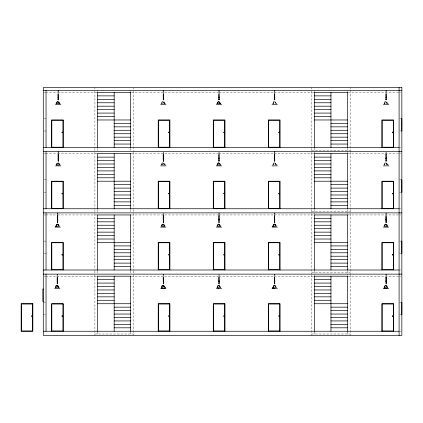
<?xml version="1.0" encoding="UTF-8"?>
<svg xmlns="http://www.w3.org/2000/svg" width="423" height="423" viewBox="0 0 423 423"><rect width="100%" height="100%" fill="white"/><g stroke="black" fill="none" stroke-linecap="round" stroke-linejoin="round"><path stroke-width="0.32" stroke-dasharray="2.12 1.59" d="M274.136 164.034L273.893 164.198M43.833 92.436L45.488 92.436M45.906 92.436L57.042 92.436M57.697 92.436L96.999 92.436M131.347 92.436L218.284 92.436M218.945 92.436L273.612 92.436M274.268 92.436L313.787 92.436M348.134 92.436L399.227 92.436M399.645 92.436L400.75 92.436M43.833 118.588L46.038 118.588M399.645 118.588L400.75 118.588M43.833 130.977L46.038 130.977M399.645 130.977L400.75 130.977M399.645 147.495L400.75 147.495M311.693 150.25L350.233 150.25M43.833 153.686L45.488 153.686M45.906 153.686L57.042 153.686M57.697 153.686L96.999 153.686M131.347 153.686L218.284 153.686M218.945 153.686L273.612 153.686M274.268 153.686L313.787 153.686M348.134 153.686L399.227 153.686M399.645 153.686L400.75 153.686M43.833 179.844L46.038 179.844M399.645 179.844L400.75 179.844M43.833 192.227L46.038 192.227M399.645 192.227L400.75 192.227M399.645 208.745L400.75 208.745M311.693 211.5L350.233 211.5M43.833 214.942L45.488 214.942M45.906 214.942L57.042 214.942M57.697 214.942L96.999 214.942M131.347 214.942L218.284 214.942M218.945 214.942L273.612 214.942M274.268 214.942L313.787 214.942M348.134 214.942L399.227 214.942M399.645 214.942L400.75 214.942M43.833 241.094L46.038 241.094M399.645 241.094L400.75 241.094M43.833 253.483L46.038 253.483M399.645 253.483L400.75 253.483M399.645 270.001L400.75 270.001M311.693 272.75L350.233 272.75M43.833 276.193L45.488 276.193M45.906 276.193L56.386 276.193M57.042 276.193L96.999 276.193M131.347 276.193L218.284 276.193M218.945 276.193L273.612 276.193M274.268 276.193L313.787 276.193M348.134 276.193L399.227 276.193M399.645 276.193L400.75 276.193M43.283 302.345L45.488 302.345M399.645 302.345L401.85 302.345M43.283 314.733L45.488 314.733M399.645 314.733L401.85 314.733M399.645 331.251L400.75 331.251M94.9 334.006L133.441 334.006M311.693 334.006L350.233 334.006M350.233 87.619L350.233 89.269M350.233 90.374L350.233 151.624M350.233 152.28L350.233 208.867M350.233 209.528L350.233 212.875M350.233 213.536L350.233 274.13M350.233 274.786L350.233 335.381M347.479 90.374L347.479 91.685M347.479 148.272L347.479 150.25M347.479 151.624L347.479 152.941M347.479 209.528L347.479 211.5M347.479 212.875L347.479 214.191M347.479 270.778L347.479 272.75M347.479 274.13L347.479 275.447M347.479 332.029L347.479 334.006M314.448 90.374L314.448 91.685M314.448 148.272L314.448 150.25M314.448 151.624L314.448 152.941M314.448 209.528L314.448 211.5M314.448 212.875L314.448 214.191M314.448 270.778L314.448 272.75M314.448 274.13L314.448 275.447M314.448 332.029L314.448 334.006M311.693 87.619L311.693 89.269M311.693 91.03L311.693 147.616M311.693 148.272L311.693 151.624M311.693 152.28L311.693 208.867M311.693 209.528L311.693 212.875M311.693 213.536L311.693 274.13M311.693 274.786L311.693 335.381M133.441 87.619L133.441 89.269M133.441 91.03L133.441 151.624M133.441 152.285L133.441 208.925M133.441 209.586L133.441 212.875M133.441 213.536L133.441 270.175M133.441 270.836L133.441 274.13M133.441 274.786L133.441 335.381M130.686 90.374L130.686 91.691M130.686 148.33L130.686 151.624M130.686 209.586L130.686 212.875M130.686 270.836L130.686 274.13M130.686 332.029L130.686 334.006M97.655 90.374L97.655 91.691M97.655 148.33L97.655 150.963M97.655 209.586L97.655 212.875M97.655 270.836L97.655 274.13M97.655 332.029L97.655 334.006M94.9 87.619L94.9 89.269M94.9 91.03L94.9 147.675M94.9 148.33L94.9 151.624M94.9 152.285L94.9 208.925M94.9 209.586L94.9 212.219M94.9 213.536L94.9 270.175M94.9 270.836L94.9 273.47M94.9 274.786L94.9 335.381"/><path stroke-width="0.63" d="M163.23 277.959L163.294 280.116M274.664 216.703L274.68 219.135M386.088 217.787L386.04 215.63L386.083 222.635M386.104 280.386L386.125 277.689M57.2 278.762L57.274 280.92M163.225 278.762L163.225 279.582M274.664 217.512L274.654 218.056M386.035 279.043L386.035 277.959M386.072 281.454L386.157 282.807M58.194 90.591L58.2 91.019M57.755 213.118L57.74 213.398M163.31 274.516L163.209 274.342M219.035 213.118L219.029 213.329M274.765 90.591L274.77 91.019M274.754 213.118L274.749 213.329M274.749 274.516L274.649 274.342M386.12 213.118L386.114 213.329M386.12 274.516L386.019 274.342M163.31 90.76L163.331 91.019M219.029 90.765L219.051 91.024M386.12 90.76L386.136 91.019M58.083 95.545L58.136 93.663L58.099 96.084M58.12 99.854L58.157 96.354M58.178 99.854L58.215 99.045M58.168 156.801L58.184 154.374L58.21 154.644M58.226 161.375L58.194 158.144M58.258 161.105L58.268 160.835M57.702 222.086L57.729 221.821L57.766 222.625M163.23 96.084L163.273 93.663M163.257 99.854L163.294 96.354M163.31 99.854L163.352 99.045M163.23 157.335L163.236 154.374L163.262 154.644M163.278 157.065L163.273 161.375M163.315 160.835L163.326 161.375M163.278 221.012L163.273 222.635M218.95 96.09L218.992 93.668M218.977 99.86L218.998 95.825M219.029 99.86L219.008 96.359M218.977 161.11L218.955 154.384M219.035 160.84L218.992 161.38M218.961 219.135L218.982 216.433M218.998 218.321L218.992 222.635M219.035 222.086L219.045 222.635M218.998 282.263L218.992 283.886M274.67 96.084L274.707 93.663M274.696 99.854L274.717 95.815M274.749 99.854L274.786 99.045M274.659 156.801L274.675 154.374L274.696 161.105M274.754 160.835L274.712 161.375M274.68 219.394L274.712 222.635M274.739 280.925L274.664 277.959M274.701 281.454L274.712 283.886M386.04 96.084L386.077 93.663M386.062 99.854L386.083 95.815M386.114 99.854L386.099 96.354M386.062 161.105L386.051 157.874M163.273 95.545L163.326 93.663M163.273 156.801L163.289 154.374M218.992 95.556L219.045 93.668M218.992 156.806L219.008 154.384M218.992 218.056L218.955 215.63L218.982 215.904M274.712 95.545L274.765 93.663M274.712 279.312L274.701 277.689M386.077 95.545L386.13 93.663M386.088 217.782L386.083 218.326M386.088 279.032L386.099 280.116M57.322 282.802L57.301 283.881M163.352 160.296L163.262 160.835M163.326 283.886L163.278 282.263M219.008 160.576L218.982 160.84L218.961 157.885M274.728 160.566L274.701 160.835L274.68 157.874M386.083 161.375L386.093 154.374M386.136 222.635L386.157 221.552M386.136 283.886L386.088 282.263M163.315 277.694L163.273 277.419M219.035 277.694L218.992 277.419M274.754 216.444L274.675 215.63L274.765 216.174M274.754 277.694L274.707 277.419M386.125 277.694L386.072 277.15M386.067 277.694L386.077 277.419M58.215 160.835L58.226 157.065M57.755 222.086L57.702 216.433M163.289 283.072L163.273 283.886M386.093 283.072L386.083 283.886M163.262 222.096L163.289 221.821L163.326 222.635M218.982 222.096L219.008 221.821M218.982 283.347L219.008 283.072L219.045 283.886M274.701 99.585L274.728 99.315M274.701 222.096L274.728 221.821L274.765 222.635M274.701 283.347L274.728 283.072L274.765 283.886M386.072 160.835L386.093 160.566M386.072 222.096L386.093 221.821M58.247 152.158L58.147 151.683M274.733 152.158L274.633 151.683M57.2 277.959L57.248 279.571M218.945 277.959L219.008 280.116M57.253 277.959L57.237 277.15M57.232 277.689L57.227 278.498M163.262 216.433L163.241 219.135M163.262 277.689L163.257 278.503M218.982 277.689L218.998 279.582M274.701 216.433L274.696 217.253M386.035 277.964L386.072 277.689M57.301 274.776L57.184 274.337M56.069 103.709L58.009 101.605L59.966 103.698L56.069 103.709L56.64 103.672M56.153 164.959L58.094 162.86L60.045 164.949L56.301 164.981M55.646 226.215L57.586 224.111L59.537 226.205L55.646 226.215L56.211 226.178M216.92 103.714L218.865 101.615L220.817 103.704L217.073 103.698M216.92 164.97L218.865 162.866L220.817 164.959L217.073 164.986M164.526 226.247L161.205 226.22L163.146 224.116L164.949 226.231M220.246 226.247L216.92 226.22L218.865 224.116L220.669 226.231M163.151 287.518L161.205 287.471L163.146 285.372L165.097 287.46M272.639 226.22L274.58 224.116L276.536 226.21L272.639 226.22L273.21 226.183M218.871 287.518L216.92 287.471L218.865 285.372L220.669 287.481M274.585 287.518L272.639 287.471L274.58 285.372L276.388 287.481M387.336 226.247L384.01 226.22L385.95 224.116L387.754 226.231M385.956 287.518L384.01 287.471L385.95 285.372L387.754 287.481M161.306 164.848L162.654 164.071M272.74 164.848L273.321 164.526M384.11 164.848L384.687 164.526M161.306 103.593L162.453 102.948M272.74 103.593L273.893 102.948M384.687 103.265L384.11 103.593L385.258 102.937M57.845 101.594L56.761 102.006L56.761 103.344M162.982 101.594L161.898 102.006L161.898 103.344M218.702 101.599L217.618 102.012L217.618 103.355M274.416 101.594L273.337 102.006L273.337 103.344M162.982 162.844L161.898 163.257L161.898 164.6M57.422 224.1L56.338 224.513L56.338 225.85M218.702 162.855L217.618 163.267L217.618 164.605M385.787 101.594L384.703 102.006L384.703 103.344M274.416 162.844L273.337 163.257L273.337 164.6M162.982 224.1L161.898 224.518L161.898 225.856M56.952 285.351L55.868 285.763L55.868 287.101M218.702 224.1L217.618 224.518L217.618 225.856M385.787 162.844L384.703 163.257L384.703 164.6M273.337 224.513L274.416 224.1L273.337 224.518L273.337 225.856M162.982 285.351L161.898 285.774L161.898 287.111M218.702 285.351L217.618 285.774L217.618 287.111M385.787 224.1L384.703 224.518L384.703 225.856M274.416 285.351L273.337 285.774L273.337 287.111M385.787 285.351L384.703 285.774L384.703 287.111M272.639 287.471L273.21 287.434M57.866 287.503L58.919 287.476L58.496 287.418M219.616 287.513L220.246 287.497M275.331 287.513L275.965 287.497M386.701 287.513L387.336 287.497M161.38 288.359L163.273 288.359M164.293 288.359L165.166 288.359M217.967 288.359L218.987 288.359M273.681 288.359L274.707 288.359M272.481 288.359L273.221 288.359M385.052 288.359L387.103 288.359M383.851 288.359L384.592 288.359M43.283 90.374L401.85 90.374M97.655 92.436L130.686 92.436M314.448 92.436L347.479 92.436M163.193 92.584L163.32 91.056M97.655 95.878L114.173 95.878M314.448 95.878L330.96 95.878M97.655 99.32L114.173 99.32M314.448 99.32L330.96 99.32M97.655 102.763L114.173 102.763M314.448 102.763L330.96 102.763M55.461 104.603L60.812 104.603M160.592 104.603L165.948 104.603M216.312 104.613L221.668 104.613M272.031 104.603L277.388 104.603M383.402 104.603L388.753 104.603M97.655 106.199L114.173 106.199M314.448 106.199L330.96 106.199M97.655 109.642L114.173 109.642M314.448 109.642L330.96 109.642M97.655 113.084L114.173 113.084M314.448 113.084L330.96 113.084M97.655 116.526L114.173 116.526M314.448 116.526L330.96 116.526M401.438 118.588L401.85 118.588M401.85 119.069L401.85 124.648M97.655 119.968L130.686 119.968M314.448 119.968L347.479 119.968M114.173 123.405L130.686 123.405M330.96 123.405L347.479 123.405M401.85 124.922L401.85 130.496M114.173 126.847L130.686 126.847M330.96 126.847L347.479 126.847M114.173 130.289L130.686 130.289M330.96 130.289L347.479 130.289M401.438 130.977L401.85 130.977M114.173 133.731L130.686 133.731M330.96 133.731L347.479 133.731M114.173 137.174L130.686 137.174M330.96 137.174L347.479 137.174M114.173 140.61L130.686 140.61M330.96 140.61L347.479 140.61M114.173 144.053L130.686 144.053M330.96 144.053L347.479 144.053M43.283 147.495L399.095 147.495M43.283 151.624L401.85 151.624M58.258 152.269L58.141 153.84M163.31 152.269L163.193 153.84M274.744 152.269L274.76 153.84M386.114 152.269L386.13 153.84M97.655 153.686L130.686 153.686M314.448 153.686L347.479 153.686M97.655 157.129L114.173 157.129M314.448 157.129L330.96 157.129M97.655 160.571L114.173 160.571M314.448 160.571L330.96 160.571M97.655 164.013L114.173 164.013M314.448 164.013L330.96 164.013M55.54 165.858L60.896 165.858M160.592 165.858L165.948 165.858M216.312 165.864L221.668 165.864M272.031 165.858L277.388 165.858M383.402 165.858L388.753 165.858M97.655 167.455L114.173 167.455M314.448 167.455L330.96 167.455M97.655 170.892L114.173 170.892M314.448 170.892L330.96 170.892M97.655 174.334L114.173 174.334M314.448 174.334L330.96 174.334M97.655 177.776L114.173 177.776M314.448 177.776L330.96 177.776M401.438 179.844L401.85 179.844M401.85 180.325L401.85 185.898M97.655 181.218L130.686 181.218M314.448 181.218L347.479 181.218M114.173 184.661L130.686 184.661M330.96 184.661L347.479 184.661M401.85 186.173L401.85 191.746M114.173 188.103L130.686 188.103M330.96 188.103L347.479 188.103M114.173 191.54L130.686 191.54M330.96 191.54L347.479 191.54M401.438 192.227L401.85 192.227M114.173 194.982L130.686 194.982M330.96 194.982L347.479 194.982M114.173 198.424L130.686 198.424M330.96 198.424L347.479 198.424M114.173 201.866L130.686 201.866M330.96 201.866L347.479 201.866M114.173 205.308L130.686 205.308M330.96 205.308L347.479 205.308M43.283 208.745L399.095 208.745M43.283 212.875L401.85 212.875M57.75 213.525L57.634 215.09M163.31 213.53L163.193 215.096M219.029 213.53L219.04 215.096M274.744 213.53L274.76 215.096M386.114 213.53L386.13 215.096M97.655 214.942L130.686 214.942M314.448 214.942L347.479 214.942M97.655 218.384L114.173 218.384M314.448 218.384L330.96 218.384M97.655 221.821L114.173 221.821M314.448 221.821L330.96 221.821M97.655 225.263L114.173 225.263M314.448 225.263L330.96 225.263M55.032 227.109L60.389 227.109M160.592 227.114L165.948 227.109M216.312 227.114L221.668 227.109M272.031 227.114L277.388 227.109M383.402 227.114L388.753 227.109M97.655 228.706L114.173 228.706M314.448 228.706L330.96 228.706M97.655 232.148L114.173 232.148M314.448 232.148L330.96 232.148M97.655 235.59L114.173 235.59M314.448 235.59L330.96 235.59M97.655 239.027L114.173 239.027M314.448 239.027L330.96 239.027M401.438 241.094L401.85 241.094M401.85 241.575L401.85 247.148M97.655 242.469L130.686 242.469M314.448 242.469L347.479 242.469M114.173 245.911L130.686 245.911M330.96 245.911L347.479 245.911M401.85 247.423L401.85 253.002M114.173 249.353L130.686 249.353M330.96 249.353L347.479 249.353M114.173 252.795L130.686 252.795M330.96 252.795L347.479 252.795M401.438 253.483L401.85 253.483M114.173 256.232L130.686 256.232M330.96 256.232L347.479 256.232M114.173 259.674L130.686 259.674M330.96 259.674L347.479 259.674M114.173 263.117L130.686 263.117M330.96 263.117L347.479 263.117M114.173 266.559L130.686 266.559M330.96 266.559L347.479 266.559M43.283 270.001L399.095 270.001M43.283 274.13L401.85 274.13M97.655 276.193L130.686 276.193M314.448 276.193L347.479 276.193M57.163 276.341L57.29 274.813M163.193 276.351L163.32 274.813M97.655 279.635L114.173 279.635M314.448 279.635L330.96 279.635M97.655 283.077L114.173 283.077M314.448 283.077L330.96 283.077M97.655 286.519L114.173 286.519M314.448 286.519L330.96 286.519M54.567 288.359L59.918 288.359M160.592 288.37L165.948 288.359M216.312 288.37L221.668 288.359M272.031 288.37L277.388 288.359M383.402 288.37L388.753 288.359M43.283 288.994L42.871 288.994L42.871 301.382L43.283 301.382M97.655 289.956L114.173 289.956M314.448 289.956L330.96 289.956M97.655 293.398L114.173 293.398M314.448 293.398L330.96 293.398M97.655 296.84L114.173 296.84M314.448 296.84L330.96 296.84M97.655 300.282L114.173 300.282M314.448 300.282L330.96 300.282M401.438 302.345L401.85 302.345M401.85 302.826L401.85 308.404M97.655 303.725L130.686 303.725M314.448 303.725L347.479 303.725M114.173 307.161L130.686 307.161M330.96 307.161L347.479 307.161M401.85 308.679L401.85 314.252M114.173 310.604L130.686 310.604M330.96 310.604L347.479 310.604M114.173 314.046L130.686 314.046M330.96 314.046L347.479 314.046M401.438 314.733L401.85 314.733M114.173 317.488L130.686 317.488M330.96 317.488L347.479 317.488M114.173 320.93L130.686 320.93M330.96 320.93L347.479 320.93M114.173 324.367L130.686 324.367M330.96 324.367L347.479 324.367M114.173 327.809L130.686 327.809M330.96 327.809L347.479 327.809M43.283 331.251L399.095 331.251M57.121 287.508L55.175 287.466L57.116 285.361L59.067 287.455M59.394 103.661L59.966 103.698M386.892 102.948L388.044 103.593M275.526 102.948L276.674 103.593M164.092 102.937L165.234 103.593M164.658 103.275L163.881 102.826M59.527 103.265L58.956 102.937L58.929 102.006M386.691 102.821L386.897 102.937M388.251 164.975L386.691 164.071M275.32 102.821L275.526 102.937M276.885 164.97L275.32 164.071M165.451 164.97L163.828 164.008M58.601 102.202L58.956 102.948M163.812 286.487L165.599 287.656M57.829 286.561L57.708 285.959M275.236 102.704L275.172 102.202M275.236 163.955L275.172 163.452M275.236 225.21L275.172 224.703M275.241 286.498L275.172 285.959M58.252 225.237L58.178 224.703M386.59 163.928L386.543 163.452M386.543 102.202L386.574 102.546M386.543 285.959L386.574 286.308M219.458 285.959L219.484 286.308M163.738 102.202L163.764 102.546M163.738 163.452L163.764 163.796M163.738 285.959L163.764 286.308M386.072 154.644L386.04 154.374L386.04 157.335M274.675 154.374L274.701 154.644M163.262 215.904L163.236 215.63L163.336 220.748M57.766 216.169L57.729 215.63L57.718 218.321M219.008 215.63L219.045 216.174M163.289 215.63L163.326 216.174M58.237 154.374L58.178 157.335M57.676 215.63L57.702 215.899M57.697 222.355L57.713 222.625M57.248 283.881L57.216 280.65M218.982 281.454L219.066 282.807M163.262 281.454L163.352 282.807M274.786 221.557L274.686 219.664L274.691 219.944M163.352 221.557L163.246 219.394M386.125 281.454L386.141 282.004M274.754 281.454L274.77 282.004M219.035 281.454L219.051 282.004M163.315 281.454L163.336 282.004M386.114 219.934L386.125 220.203M386.125 281.464L386.051 280.38M274.754 281.464L274.67 279.841M219.035 281.464L218.966 280.65M163.315 281.464L163.246 280.65M386.072 281.464L386.051 280.65M274.691 281.195L274.686 280.92L274.701 281.464M218.971 281.195L218.966 280.92L218.982 281.464M163.257 281.195L163.246 280.92L163.262 281.464M57.227 281.189L57.221 280.92L57.253 282.532M274.701 277.15L274.765 277.425M218.982 277.15L219.045 277.425M163.262 277.15L163.326 277.425M57.29 277.15L57.295 277.419M386.04 218.591L386.051 219.135M274.728 157.605L274.717 157.065M219.008 157.615L218.998 157.076M218.95 279.841L219.014 280.386M163.23 279.841L163.294 280.386M57.205 279.841L57.211 280.111M274.717 218.321L274.739 219.674M163.278 95.815L163.283 98.776M58.147 95.815L58.152 98.776M57.692 219.934L57.687 219.664L57.777 220.743M386.088 221.287L386.051 219.394M274.717 98.506L274.723 98.776M274.717 282.263L274.723 282.538M219.003 221.287L218.966 219.394M163.283 160.026L163.241 157.874M57.718 221.012L57.724 221.282M274.77 98.236L274.728 96.354M386.099 157.605L386.104 158.144M219.019 280.925L218.961 280.38M163.294 157.605L163.299 158.144M163.299 280.925L163.241 280.38M58.242 157.605L58.247 157.874M57.734 218.86L57.74 219.664M386.104 219.13L386.104 219.405M386.051 219.13L386.051 219.405M274.733 157.874L274.733 158.144M274.733 219.13L274.733 219.405M274.68 219.13L274.68 219.405M219.014 219.13L219.019 219.405M218.961 219.13L218.961 219.405M163.241 219.13L163.299 219.405M399.095 87.619L399.095 335.381M393.591 147.495L393.591 119.968L381.89 119.968L381.89 147.495M393.591 208.745L393.591 181.218L381.89 181.218L381.89 208.745M393.591 270.001L393.591 242.469L381.89 242.469L381.89 270.001M393.591 331.251L393.591 303.725L381.89 303.725L381.89 331.251M386.871 102.006L386.871 103.344M386.871 163.257L386.871 164.6M386.871 224.513L386.871 225.856M386.871 285.763L386.871 287.111M386.125 91.056L386.13 92.584M386.125 274.813L386.13 276.351M347.479 92.346L347.479 147.616M347.479 153.597L347.479 208.867M347.479 214.852L347.479 270.123M347.479 276.103L347.479 331.373M330.96 92.436L330.96 147.495M330.96 153.686L330.96 208.745M330.96 214.942L330.96 270.001M330.96 276.193L330.96 331.251M314.448 92.346L314.448 147.616M314.448 153.597L314.448 208.867M314.448 214.852L314.448 270.123M314.448 276.103L314.448 331.373M280.031 147.495L280.031 119.968L268.335 119.968L268.335 147.495M280.031 208.745L280.031 181.218L268.335 181.218L268.335 208.745M280.031 270.001L280.031 242.469L268.335 242.469L268.335 270.001M280.031 331.251L280.031 303.725L268.335 303.725L268.335 331.251M275.5 102.006L275.5 102.9M275.5 163.257L275.5 164.15M275.5 224.513L275.5 225.411M275.5 285.763L275.5 286.662M274.76 91.056L274.76 92.584M274.76 274.813L274.76 276.351M224.978 147.495L224.978 119.968L213.277 119.968L213.277 147.495M224.978 208.745L224.978 181.218L213.277 181.218L213.277 208.745M224.978 270.001L224.978 242.469L213.277 242.469L213.277 270.001M224.978 331.251L224.978 303.725L213.277 303.725L213.277 331.251M219.78 102.012L219.78 103.355M219.78 163.267L219.78 164.161M219.786 224.513L219.78 225.856M219.786 285.763L219.78 287.111M219.04 91.067L219.04 92.595M219.04 152.317L219.04 153.845M219.04 274.813L219.04 276.351M169.919 147.495L169.919 119.968L158.218 119.968L158.218 147.495M169.919 208.745L169.919 181.218L158.218 181.218L158.218 208.745M169.919 270.001L169.919 242.469L158.218 242.469L158.218 270.001M169.919 331.251L169.919 303.725L158.218 303.725L158.218 331.251M164.066 102.006L164.066 103.344M164.066 163.257L164.066 164.6M164.066 224.513L164.066 225.856M164.066 285.763L164.066 287.111M130.686 92.346L130.686 147.675M130.686 153.602L130.686 208.925M130.686 214.852L130.686 270.175M130.686 276.103L130.686 331.373M114.173 92.436L114.173 147.495M114.173 153.686L114.173 208.745M114.173 214.942L114.173 270.001M114.173 276.193L114.173 331.251M97.655 92.346L97.655 147.675M97.655 153.602L97.655 208.925M97.655 214.852L97.655 270.175M97.655 276.103L97.655 331.373M63.244 147.495L63.244 119.968L51.543 119.968L51.543 147.495M63.244 208.745L63.244 181.218L51.543 181.218L51.543 208.745M63.244 270.001L63.244 242.469L51.543 242.469L51.543 270.001M63.244 331.251L63.244 303.725L51.543 303.725L51.543 331.251M59.014 163.257L59.014 164.15M58.506 224.513L58.506 225.406M58.184 91.056L58.189 92.584M58.036 285.763L58.036 286.657M56.846 163.257L56.846 164.6M46.038 90.374L46.038 147.495M46.038 151.624L46.038 208.745M46.038 212.875L46.038 270.001M46.038 274.13L46.038 331.251M58.157 99.315L58.131 99.585L58.157 99.315M57.258 283.072L57.237 283.341L57.258 283.072M163.289 99.315L163.262 99.585L163.289 99.315M219.008 99.32L218.982 99.59L219.008 99.32M386.093 99.315L386.072 99.585L386.093 99.315M31.54 316.007C32.032 317.53 32.73 314.934 31.54 316.007M61.932 132.251C62.424 133.774 63.117 131.172 61.932 132.251M61.932 193.501C62.424 195.029 63.117 192.428 61.932 193.501M61.932 254.757C62.424 256.28 63.117 253.678 61.932 254.757M61.932 316.007C62.424 317.53 63.117 314.934 61.932 316.007M168.608 132.251C169.1 133.774 169.792 131.172 168.608 132.251M168.608 193.501C169.1 195.029 169.792 192.428 168.608 193.501M168.608 254.757C169.1 256.28 169.792 253.678 168.608 254.757M168.608 316.007C169.1 317.53 169.792 314.934 168.608 316.007M223.667 132.251C224.158 133.774 224.851 131.172 223.667 132.251M223.667 193.501C224.158 195.029 224.851 192.428 223.667 193.501M223.667 254.757C224.158 256.28 224.851 253.678 223.667 254.757M223.667 316.007C224.158 317.53 224.851 314.934 223.667 316.007M278.725 132.251C279.212 133.774 279.91 131.172 278.725 132.251M278.725 193.501C279.212 195.029 279.91 192.428 278.725 193.501M278.725 254.757C279.212 256.28 279.91 253.678 278.725 254.757M278.725 316.007C279.212 317.53 279.91 314.934 278.725 316.007M392.285 132.251C392.771 133.774 393.469 131.172 392.285 132.251M392.285 193.501C392.771 195.029 393.469 192.428 392.285 193.501M392.285 254.757C392.771 256.28 393.469 253.678 392.285 254.757M392.285 316.007C392.771 317.53 393.469 314.934 392.285 316.007M401.85 87.619L43.283 87.619L43.283 335.381L401.85 335.381L401.85 87.619M62.969 120.243L51.818 120.243L51.818 147.22L62.969 147.22L62.969 120.243M169.644 120.243L158.493 120.243L158.493 147.22L169.644 147.22L169.644 120.243M224.698 120.243L213.552 120.243L213.552 147.22L224.698 147.22L224.698 120.243M279.756 120.243L268.61 120.243L268.61 147.22L279.756 147.22L279.756 120.243M393.316 120.243L382.165 120.243L382.165 147.22L393.316 147.22L393.316 120.243M62.969 181.493L51.818 181.493L51.818 208.47L62.969 208.47L62.969 181.493M169.644 181.493L158.493 181.493L158.493 208.47L169.644 208.47L169.644 181.493M224.698 181.493L213.552 181.493L213.552 208.47L224.698 208.47L224.698 181.493M279.756 181.493L268.61 181.493L268.61 208.47L279.756 208.47L279.756 181.493M393.316 181.493L382.165 181.493L382.165 208.47L393.316 208.47L393.316 181.493M62.969 242.744L51.818 242.744L51.818 269.726L62.969 269.726L62.969 242.744M169.644 242.744L158.493 242.744L158.493 269.726L169.644 269.726L169.644 242.744M224.698 242.744L213.552 242.744L213.552 269.726L224.698 269.726L224.698 242.744M279.756 242.744L268.61 242.744L268.61 269.726L279.756 269.726L279.756 242.744M393.316 242.744L382.165 242.744L382.165 269.726L393.316 269.726L393.316 242.744M32.851 303.725L21.15 303.725L21.15 331.251L32.851 331.251L32.851 303.725M32.576 304L21.425 304L21.425 330.976L32.576 330.976L32.576 304M62.969 304L51.818 304L51.818 330.976L62.969 330.976L62.969 304M169.644 304L158.493 304L158.493 330.976L169.644 330.976L169.644 304M224.698 304L213.552 304L213.552 330.976L224.698 330.976L224.698 304M279.756 304L268.61 304L268.61 330.976L279.756 330.976L279.756 304M393.316 304L382.165 304L382.165 330.976L393.316 330.976L393.316 304M219.495 102.551L219.458 102.207L219.484 102.551M163.257 97.433L163.246 97.163L163.257 97.433M58.12 97.433L58.115 97.163L58.12 97.433M386.062 97.433L386.056 97.163L386.062 97.433M386.062 158.683L386.056 158.414L386.062 158.683M386.062 219.944L386.056 219.664L386.062 219.944M386.062 281.195L386.056 280.92L386.062 281.195M274.691 97.433L274.686 97.163L274.691 97.433M274.691 158.683L274.686 158.414L274.691 158.683M218.971 97.438L218.966 97.168L218.971 97.438M218.971 158.688L218.966 158.419L218.971 158.688M218.971 219.944L218.966 219.664L218.971 219.944M163.257 158.683L163.246 158.414L163.257 158.683M163.257 219.944L163.246 219.664L163.257 219.944M58.205 158.683L58.2 158.414L58.205 158.683"/></g></svg>
